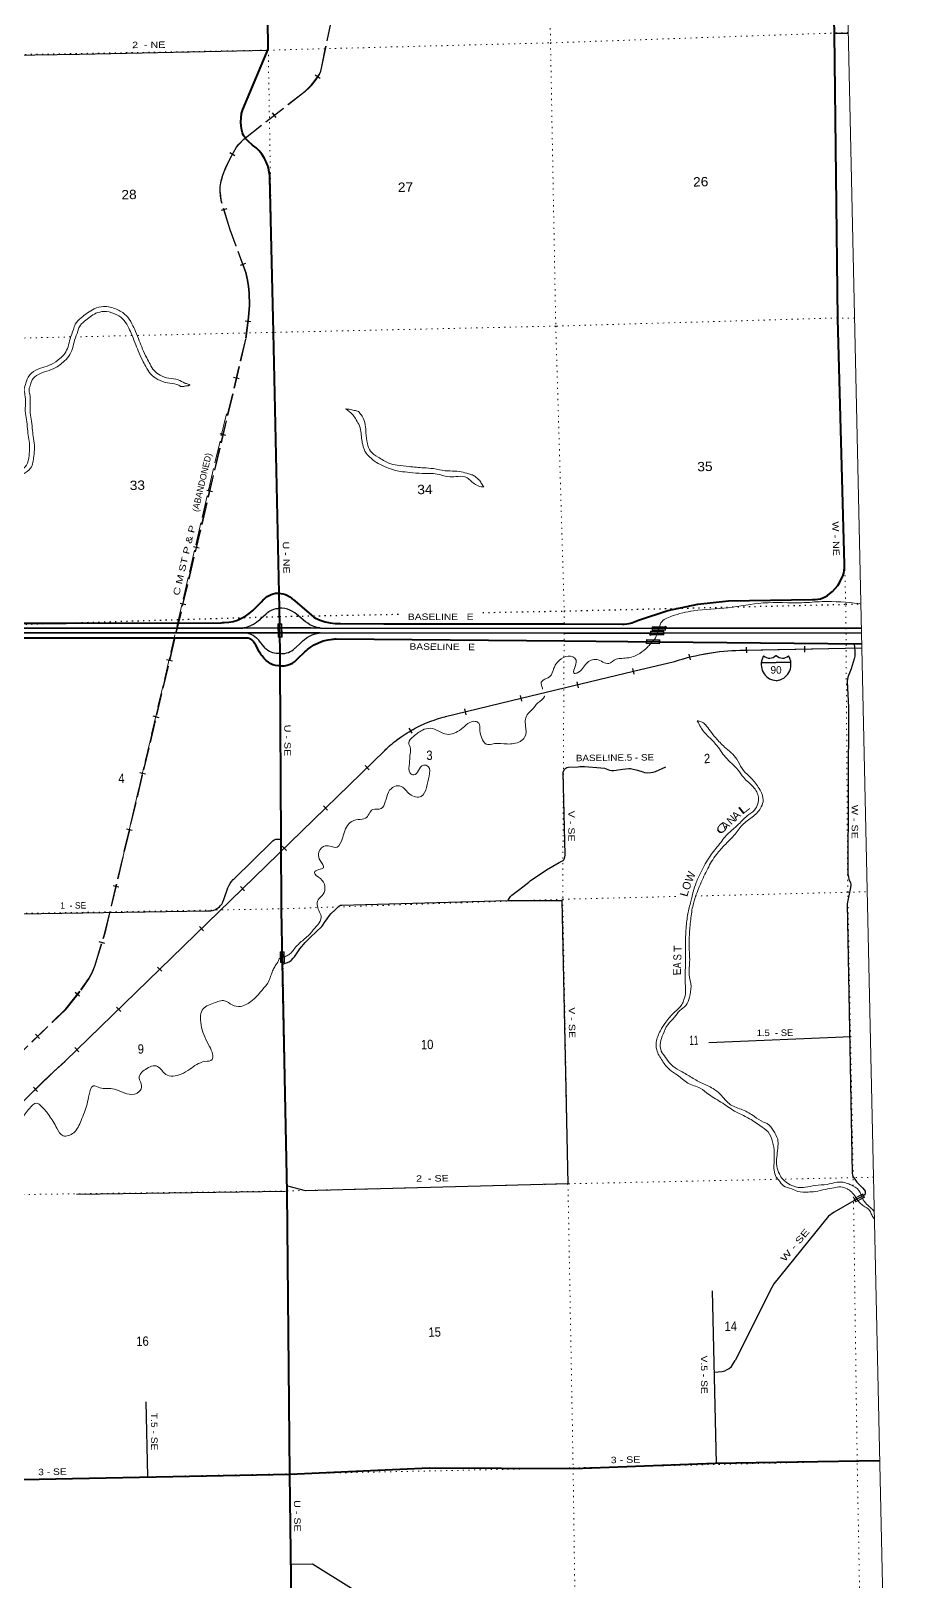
# Model space of a CAD drawing. Header units: feet. Extents: x 248627 to 501257, y -181930 to 5472.
# Drawn here: x 484994 to 501257, y -164395 to -135323 of the extents above; entities that cross this region are included whole.
import ezdxf
from ezdxf.enums import TextEntityAlignment as Align

# ---------------------------------------------------------------- set-up
doc = ezdxf.new("R2010")
doc.units = ezdxf.units.FT
doc.header["$LTSCALE"] = 70
doc.header["$PDMODE"] = 32
doc.header["$PDSIZE"] = 35
for name, pattern in [('DOTTED', [1.5, 0.3, -1.2]), ('LONG_DASHED', [7.5, 6, -1.5]), ('MEDIUM_DASHED', [4.5, 3, -1.5])]:
    doc.linetypes.add(name, pattern=pattern)
for name, color, linetype, lineweight in [('15', 7, 'Continuous', 25), ('18', 7, 'Continuous', 35), ('19', 7, 'Continuous', 25), ('26', 7, 'Continuous', 40), ('27', 7, 'Continuous', 40), ('29', 7, 'Continuous', 25), ('31', 7, 'Continuous', 13), ('34', 7, 'Continuous', 25), ('39', 7, 'Continuous', 13), ('4', 7, 'Continuous', 13), ('41', 7, 'MEDIUM_DASHED', 13), ('55', 7, 'Continuous', 13), ('6', 7, 'DOTTED', 25), ('61', 7, 'Continuous', 13), ('63', 7, 'Continuous', 25), ('7', 7, 'DOTTED', 13)]:
    doc.layers.add(name, color=color, linetype=linetype, lineweight=lineweight)
doc.layers.add('30', color=7, linetype='Continuous')

msp = doc.modelspace()

# ---------------------------------------------------------------- linework, layer by layer
at = {"layer": '15'}
for p, q in [((498967.16, -147029.18), (498970.06, -147026.27)), ((498973.23, -147028.65), (498969.8, -147026.27)), ((498694.45, -147160.65), (498970.86, -147160.65)), ((498970.86, -147506.23), (498906.97, -147488.27)), ((498970.33, -147506.49), (499033.96, -147487.75))]:
    msp.add_line(p, q, dxfattribs=at)
msp.add_lwpolyline([(499246.22, -147160.65), (498970.33, -147160.65), (498970.86, -147160.65)], dxfattribs=at)
for centre, radius, start, end in [((498997.08, -147195.75), 306.13, 148.44436, 254.43377), ((498848.48, -146913.15), 165.66, 227.34206, 315.81148), ((499092.17, -146913.15), 165.66, 224.18851, 312.69415), ((498943.57, -147195.75), 306.13, 283.08085, 31.62486)]:
    msp.add_arc(centre, radius, start, end, dxfattribs=at)
at = {"layer": '18'}
msp.add_line((489661.89, -146603.15), (488954.61, -146603.27), dxfattribs=at)
for points in [[(488965.13, -146513.27), (487842, -146513.46), (484369, -146514.05), (479096, -146518.05), (473808, -146497.05), (473430, -146490.05), (472468.32, -146385.12), (472392.78, -146378), (469264.88, -146083.08)], [(488954.61, -146603.27), (487821, -146603.46), (484369.04, -146604.05), (479095.86, -146608.05), (473806.99, -146587.05), (473424.27, -146579.96), (472513.49, -146480.59), (472445.37, -146473.78), (469266.39, -146155.96)], [(490422.28, -146513.31), (490242, -146513.05), (489698, -146513.14), (489660.88, -146513.15), (488965.13, -146513.27)], [(500568.48, -146513.81), (496898, -146517.67), (495009, -146520.05), (490422.28, -146513.31)], [(490415.57, -146603.3), (490241.94, -146603.05), (489661.89, -146603.15)], [(500570.45, -146603.52), (496862, -146607.71), (495008.99, -146610.05), (490415.57, -146603.3)]]:
    msp.add_lwpolyline(points, dxfattribs=at)
at = {"layer": '19'}
for points in [[(488965.13, -146513.27), (488995, -146505.79), (489037.92, -146495.05), (489103.68, -146471.04), (489166.58, -146440.3), (489225.92, -146403.14), (489263, -146374.11), (489290.88, -146351.33), (489313, -146330.45), (489403, -146245.48), (489427.44, -146222.41), (489453, -146205.96), (489465.78, -146197.73), (489505.89, -146177.49), (489547.9, -146161.56), (489591.35, -146150.1), (489625, -146144.91), (489635.75, -146143.25), (489653.82, -146142.05)], [(490422.28, -146513.31), (490411.8, -146511.39), (490363.22, -146504.01), (490315.67, -146491.59), (490269.69, -146474.27), (490225.76, -146452.23), (490184.38, -146425.73), (490146, -146395.05), (489973, -146251.05), (489942.13, -146227.9), (489898.31, -146200.93), (489851.91, -146178.69), (489803.44, -146161.42), (489753.43, -146149.31), (489702.43, -146142.49), (489675, -146141.72), (489653.82, -146142.05)], [(489666.28, -146992.05), (489658, -146992.05), (489640, -146992.05), (489608, -146991.43), (489599.73, -146991.19), (489564.93, -146986.5), (489530.8, -146978.21), (489497.74, -146966.39), (489466.09, -146951.18), (489436.2, -146932.75), (489408.4, -146911.29), (489408, -146910.91), (489387.14, -146891), (489363.38, -146862.05), (489281.33, -146762.05), (489265.4, -146742.64), (489235.82, -146712.05), (489225.36, -146701.62), (489194.29, -146676.55), (489160.78, -146654.86), (489125.18, -146636.79), (489087.89, -146622.53), (489049.31, -146612.26), (489009.87, -146606.08), (488995, -146605.32), (488954.61, -146603.27)], [(489666.28, -146992.05), (489717, -146992.05), (489752.81, -146988.54), (489788.05, -146981.3), (489822.34, -146970.43), (489855.31, -146956.02), (489886.59, -146938.25), (489915.84, -146917.31), (489942.74, -146893.43), (489954.76, -146882.11), (490047, -146794.99), (490053.16, -146789.17), (490097, -146749.33), (490116.05, -146732.02), (490164.05, -146696.82), (490215.46, -146666.83), (490269.72, -146642.38), (490326.25, -146623.73), (490384.41, -146611.09), (490415.57, -146603.3)]]:
    msp.add_lwpolyline(points, dxfattribs=at)
at = {"layer": '26'}
for p, q in [((489653.82, -146142.05), (489647.89, -145860.48)), ((489660.88, -146513.15), (489653.82, -146142.05)), ((489667.71, -147224.36), (489666.28, -146992.05)), ((489687.79, -150469.49), (489667.71, -147224.36))]:
    msp.add_line(p, q, dxfattribs=at)
for points in [[(489647.89, -145860.48), (489545, -140975.05), (489472.62, -138068.05), (489472, -138043.05), (489471.6, -138018.05), (489470.61, -138005.74), (489457.41, -137925.73), (489435.92, -137847.55), (489406.37, -137772.04), (489369.09, -137700.03), (489324.49, -137632.31), (489273.05, -137569.63), (489215.35, -137512.67), (489152, -137462.05), (489070, -137386.95), (489044.74, -137363.81), (489020, -137339.24), (489015.4, -137334.41), (488996.15, -137309.4), (488979.62, -137282.51), (488978.44, -137280.05), (488965.39, -137252.78), (488959.3, -137230.05), (488947, -137184.12), (488934.36, -137106.17), (488929.93, -137027.32), (488933.78, -136948.45), (488945.84, -136870.4), (488966, -136794.05), (489443, -135664.05), (489407.32, -132236.68)], [(489647.89, -145860.48), (489681.22, -145863.98), (489725.06, -145873.28), (489767.68, -145887.12), (489808.62, -145905.34), (489847.43, -145927.74), (489883.69, -145954.07), (489892, -145961.55), (489917, -145984.05), (489942, -146003.89), (490297, -146310.05), (490329.85, -146327.68), (490418.42, -146367.26), (490510.65, -146397.36), (490605.52, -146417.65), (490701.99, -146427.92), (490799, -146428.05), (491612, -146432.05), (494988, -146432.05), (496091, -146439.05), (496120.53, -146439.62), (496169.13, -146436.46), (496217.12, -146428.24), (496264, -146415.05), (496389.23, -146365.08), (496939.16, -146185.83), (497504.82, -146065.04), (498080, -146004.05), (499654, -145980.43), (499674.79, -145980.11), (499704, -145979.14), (499752.16, -145973.95), (499800.44, -145963.56), (499847.36, -145948.18), (499892.42, -145927.98), (499935.12, -145903.17), (499975, -145874.05), (500030.62, -145826.86), (500081.41, -145773.73), (500126.37, -145715.58), (500165, -145653.05), (500227, -145520.05), (500238.78, -145484.55), (500249.42, -145438.4), (500255.18, -145391.4), (500255.55, -145370.05), (500255.99, -145344.66), (500255.32, -145320.05), (500131, -140717.05), (500068, -135372.05), (499985.02, -132006.43)], [(484367, -146422.05), (485651, -146420.05), (488559.99, -146414.11), (488584.99, -146412.78), (488609.99, -146412.49), (488620.02, -146412.37), (488704.21, -146405.13), (488787.19, -146389.13), (488868.04, -146364.54), (488945.88, -146331.63), (489019.85, -146290.77), (489089.14, -146242.4), (489153, -146187.05), (489317.92, -146021.27), (489351.82, -145987.2), (489366.06, -145971.81), (489394.04, -145946.29), (489426.84, -145922.15), (489461.97, -145901.56), (489499.07, -145884.76), (489537.73, -145871.93), (489577.51, -145863.22), (489592.98, -145861.49), (489617.74, -145858.73), (489642.98, -145859.96), (489647.89, -145860.48)], [(489666.28, -146992.05), (489661.89, -146603.15), (489660.88, -146513.15)], [(489667.71, -147224.36), (489636.96, -147223.79), (489581.92, -147216.97), (489552.89, -147210.24), (489529.59, -147204.84), (489502.89, -147190.7), (489495.88, -147186.99), (489448.12, -147156.05), (489403.86, -147120.29), (489363.58, -147080.1), (489327.73, -147035.92), (489312.96, -147013.24), (489299, -146991.81), (489282.7, -146963.24), (489203.27, -146824.05), (489189, -146799.05), (489173.38, -146774.05), (489172.16, -146772.22), (489160.65, -146758.35), (489147.75, -146745.75), (489133.6, -146734.57), (489118.37, -146724.94), (489102.21, -146716.94), (489085.31, -146710.68), (489067.84, -146706.23), (489050, -146703.62), (489039, -146703.17), (489036.5, -146703.26), (488989, -146703.27), (484369.09, -146704.05)], [(489667.71, -147224.36), (489692.41, -147224.81), (489747.67, -147220.03), (489802.13, -147209.51), (489855.18, -147193.34), (489856, -147193.05), (489896.93, -147171.54), (489935.39, -147145.88), (489951.26, -147132.7), (489970.93, -147115.92), (490001.26, -147086.6), (490130.1, -146962.05), (490160.25, -146932.91), (490180, -146917.33), (490227.95, -146879.5), (490306.51, -146829.89), (490389.83, -146788.76), (490476.99, -146756.57), (490567.04, -146733.67), (490658.98, -146720.3), (490668, -146719.65), (490700.4, -146717.33), (490718, -146717.48), (494999, -146754.05), (496785.02, -146772.57), (500575.04, -146811.88)], [(489850.1, -162376.07), (489850, -162368.05), (489797, -157090.05), (489714.88, -152785.01), (489696, -151795.05), (489687.79, -150469.49)], [(489850.1, -162376.07), (489851, -162376.05), (492463, -162255.05), (495175, -162268.05), (497827, -162170.05), (500911.9, -162115.26)], [(484524, -162478.05), (489850.1, -162376.07)], [(490115.08, -178034.95), (490017, -173030.05), (489995.63, -171872.15), (489919, -167721.05), (489850.1, -162376.07)]]:
    msp.add_lwpolyline(points, dxfattribs=at)
at = {"layer": '29'}
for p, q in [((500068.57, -135360.22), (500322.91, -135361.07)), ((495012, -150765.05), (494976, -149231.05)), ((497711, -154284.05), (500376, -154171.05)), ((489770.98, -157076.63), (485849.11, -157131.62)), ((497773, -158938.05), (497849, -162174.05)), ((487187.92, -162418.38), (487154.89, -161015.75))]:
    msp.add_line(p, q, dxfattribs=at)
for points in [[(484046, -135776.05), (484223, -135784.05), (485906, -135755.05), (489437, -135682.05)], [(500431.96, -146810.49), (500449.32, -146946.7), (500449.32, -147007.47), (500446.99, -147040.19), (500435.31, -147093.95), (500377, -147277.05)], [(500377, -147277.05), (500316.17, -147437.51), (500304, -147514.05), (500329, -148005.05), (500319, -151120.05)], [(494976, -149231.05), (494981.85, -149194.5), (495009.88, -149150.09), (495042.59, -149126.72), (495075.29, -149119.71), (495257.5, -149115.04), (495290.2, -149110.36), (495376.64, -149110.36), (495682.65, -149131.4), (495752.73, -149143.08), (495846.17, -149180.48), (495885.89, -149185.15), (495927.93, -149185.15), (496098.46, -149159.44), (496205.92, -149145.42), (496238.62, -149144.84), (496264.32, -149150.09), (496371.78, -149180.48), (496469.89, -149211.45), (496502.59, -149220.21), (496557.49, -149225.47), (496621.73, -149222.55), (496666.11, -149213.79), (496708.16, -149201.51), (496899.72, -149112.7)], [(484397, -151878.05), (488304, -151815.05), (488334.8, -151816.12), (488365.54, -151813.98), (488395.89, -151808.63), (488425.51, -151800.14), (488454.08, -151788.59), (488481.29, -151774.13), (488506.84, -151756.9), (488530.45, -151737.09), (488551.86, -151714.93), (488570.83, -151690.64), (488587.17, -151664.51), (488593.74, -151651.05), (488595.21, -151647.79), (488611.96, -151601.05), (488689, -151386.05), (488707.49, -151343.51), (488730.33, -151303.13), (488757.26, -151265.36), (488787.99, -151230.62), (488803, -151216.05), (489506, -150528.5), (489531.04, -150504.02), (489556, -150486.69), (489563.78, -150482.72), (489575.99, -150478.03), (489588.62, -150474.63), (489596, -150473.46), (489620.46, -150472.07), (489646, -150471.09), (489659.02, -150470.59), (489687.79, -150469.49)], [(493946, -151612.05), (493987.88, -151545.14), (494014.74, -151518.85), (494138.55, -151430.03), (494222.65, -151366.93), (494330.1, -151275.78), (494365.15, -151247.15), (494430.55, -151205.66), (494666.49, -151044.4), (494900.09, -150908.84), (494974.84, -150871.45), (494986.52, -150860.93), (495002.87, -150831.72), (495009.88, -150808.34), (495012, -150765.05)], [(500319, -151120.05), (500325.52, -151185.22), (500334.88, -151218.53), (500367.57, -151290.39), (500373.42, -151314.35), (500371.09, -151342.4), (500361, -151409.05)], [(500361, -151409.05), (500306, -151686.05), (500397, -156732.05)], [(489715.14, -152815.11), (489834.46, -152768.07), (489856.65, -152756.96), (489874.17, -152742.94), (489911.54, -152704.97), (489934.9, -152676.33), (490040.02, -152525.01), (490075.06, -152483.51), (490138.13, -152410.49), (490236.24, -152309.99), (490448.82, -152111.33), (490468.68, -152086.18), (490502.55, -152036.54), (490546.94, -151966.98), (490595.99, -151903.32), (490627.53, -151866.49), (490701.11, -151795.81), (490766.51, -151728.04), (490779.37, -151718.66), (490800.4, -151711.65), (490826, -151709.05)], [(490826, -151709.05), (493938, -151619.05), (494950, -151620.05), (495067, -156931.05), (490143, -157063.05), (489809, -156979.05)], [(500397, -156732.05), (500402.63, -156768.81), (500411.98, -156794.52), (500457.53, -156863.46), (500485.56, -156899.69), (500591.85, -157007.2), (500630.39, -157051.61), (500639.74, -157072.65), (500643.24, -157103.03), (500638.57, -157126.4), (500633.9, -157138.09), (500619, -157151.05)], [(500619, -157151.05), (500431, -157253.05), (500060, -157464.05), (499952, -157541.05), (498929, -158809.05), (498892, -158876.05), (498204, -160245.05)], [(497808.81, -160462.78), (497956.78, -160448.78), (498005.83, -160437.09), (498054.89, -160413.72), (498089.93, -160392.68), (498131.98, -160355.29), (498155.75, -160327.65), (498204, -160245.05)], [(489889, -164061.05), (490275, -164055.05), (492468, -165425.05), (495118, -165347.05)]]:
    msp.add_lwpolyline(points, dxfattribs=at)
at = {"layer": '31'}
for p, q in [((500431.09, -157205.58), (500596.99, -157120.34)), ((500465.37, -157272.29), (500431.09, -157205.58))]:
    msp.add_line(p, q, dxfattribs=at)
msp.add_lwpolyline([(500593.52, -157131.11), (500441.86, -157209.03), (500468.82, -157261.51), (500620.48, -157183.59)], close=True, dxfattribs=at)
msp.add_lwpolyline([(500596.99, -157120.34), (500631.25, -157187.05), (500465.37, -157272.29)], dxfattribs=at)
at = {"layer": '34', "linetype": 'LONG_DASHED', "lineweight": 13}
for p, q in [((487727.97, -146486.74), (488665, -142475.05)), ((486660, -151059.05), (487691.76, -146641.76))]:
    msp.add_line(p, q, dxfattribs=at)
at = {"layer": '34'}
for p, q in [((497366.59, -147112.84), (497339.41, -147005.17)), ((498419.69, -146981.7), (498417.57, -146870.68)), ((498417.58, -146926.93), (500576.65, -146885.14)), ((499509.58, -146963.55), (499507.46, -146852.53)), ((494188.67, -147831.47), (496294.93, -147324.43)), ((496308.79, -147377.45), (496282.81, -147269.5)), ((495262.9, -147631.93), (495236.91, -147523.97)), ((494202.52, -147884.5), (494176.54, -147776.54)), ((493156.63, -148138.97), (493130.65, -148031.02)), ((492145.61, -148485.31), (492089.27, -148389.62)), ((491339.07, -149171.83), (491261.71, -149092.17)), ((488962.29, -151400.25), (490516.36, -149890.85)), ((490555.32, -149929.4), (490477.96, -149849.75)), ((489785, -150681.24), (489707.64, -150601.58)), ((487408.21, -152909.66), (488962.28, -151400.26)), ((489001.25, -151438.81), (488923.88, -151359.16)), ((488230.93, -152190.65), (488153.56, -152110.99)), ((485854.13, -154419.07), (487408.2, -152909.67)), ((487447.17, -152948.22), (487369.81, -152868.57)), ((486676.85, -153700.05), (486599.49, -153620.4)), ((485893.1, -154457.63), (485815.73, -154377.98)), ((485117.37, -155201.39), (485039.66, -155122.07))]:
    msp.add_line(p, q, dxfattribs=at)
at = {"layer": '34', "lineweight": 13}
for p, q in [((500583.63, -146886.74), (498371.59, -146928.9)), ((497063.37, -147140.56), (492770.99, -148173.87)), ((491632.88, -148807.94), (485636.2, -154632.27))]:
    msp.add_line(p, q, dxfattribs=at)
at = {"layer": '34'}
for points in [[(496294.94, -147324.43), (497063.07, -147139.51), (497086.36, -147132.06), (497160.09, -147109.37), (497233.85, -147088.43), (497308.06, -147068.38), (497382.28, -147049.65), (497457.39, -147032.22), (497532.52, -147016.57), (497607.65, -147001.78), (497683.68, -146988.31), (497759.28, -146976.17), (497835.33, -146965.34), (497911.84, -146956.27), (497987.92, -146948.08), (498064.45, -146941.21), (498141.44, -146936.1), (498217.98, -146931.87), (498294.56, -146928.96), (498371.57, -146927.81), (498417.57, -146926.93)], [(492116.89, -148438.62), (492122.8, -148435.14), (492160.59, -148413.99), (492198.75, -148393.27), (492237.09, -148373.27), (492276.09, -148353.88), (492315.32, -148335.46), (492354.68, -148317.51), (492394.7, -148300.17), (492434.65, -148283.62), (492475.03, -148267.72), (492515.89, -148252.73), (492556.62, -148238.28), (492597.78, -148224.51), (492639.42, -148211.63), (492680.93, -148199.3), (492722.62, -148187.69), (492764.6, -148177.04), (492770.52, -148172.85), (494188.66, -147831.47)], [(490516.37, -149890.84), (491631.76, -148807.49), (491631.71, -148805.47), (491638.2, -148799.28), (491669.73, -148769.44), (491701.64, -148740.03), (491734.27, -148711.45), (491767.26, -148683.3), (491800.9, -148655.75), (491834.91, -148628.63), (491869.4, -148602.42), (491904.25, -148576.61), (491939.53, -148551.49), (491975.46, -148526.96), (492011.57, -148503.16), (492048.28, -148479.72), (492085.24, -148457.25), (492116.88, -148438.63)], [(484326.22, -155951.73), (484464.76, -155797.79), (484650.29, -155596.09), (484840.16, -155396.87), (485035.4, -155201.29), (485231.56, -155009.12), (485430.88, -154820.47), (485635.19, -154635.82), (485635.08, -154631.82), (485854.12, -154419.08)]]:
    msp.add_lwpolyline(points, dxfattribs=at)
at = {"layer": '34', "lineweight": 13}
for centre, radius, start, end in [((498412.31, -151329.31), 4400.6, 90.53019, 107.85057), ((493362.6, -150590.4), 2485.25, 103.91196, 134.1081), ((496139.53, -166392.26), 15764.54, 131.77876, 140.39649)]:
    msp.add_arc(centre, radius, start, end, dxfattribs=at)
at = {"layer": '39'}
for p, q in [((491139.06, -142453.84), (491140.97, -142456.51)), ((491198.28, -142508.19), (491198.86, -142508.65)), ((500531.48, -146053.16), (500558.87, -146063.88))]:
    msp.add_line(p, q, dxfattribs=at)
for points in [[(482145.53, -143288.81), (482227.57, -143119.52), (482297.24, -143014.98), (482369.72, -142940.58), (482534.63, -142861.74), (482705.53, -142857.23), (482838.81, -142875.87), (483000.04, -142962.24), (483113.59, -143072.01), (483227.9, -143209.95), (483337.81, -143333.92), (483514.12, -143458.15), (483728.94, -143516.92), (484040.9, -143597.3), (484227.36, -143648.77), (484416.83, -143661.91), (484537.79, -143670.8), (484687.46, -143624.57), (484796.34, -143557.27), (484908.55, -143463.7), (484958, -143279.15), (484968.14, -143129.88), (484953.94, -142973.19), (484931.91, -142824.76), (484915.22, -142650.01), (484890.86, -142489.57), (484889.89, -142300.31), (484881.66, -142141.45), (484866.78, -142035.12), (484900.05, -141923.49), (484922.26, -141850.42), (485041.18, -141706.33), (485216.2, -141629.23), (485371.64, -141572.78), (485537.76, -141463.69), (485627.75, -141366.68), (485688.79, -141240.23), (485727.13, -141092.23), (485788.91, -140917.43), (485824.5, -140817.82), (485936.02, -140698.09), (486054.32, -140606.38), (486177.06, -140530.65), (486357, -140487.65), (486597.74, -140537.69), (486775.8, -140651.81), (486888.68, -140811.94), (486954.78, -140953.16), (487025.86, -141130.5), (487088.26, -141283.91), (487165.1, -141451.03), (487226.55, -141568.22), (487304.18, -141689), (487419.11, -141774.57), (487577.58, -141832.82), (487757.37, -141860.3), (487877.7, -141921.57), (487942.67, -141944.02), (487975.27, -141959.27)], [(482231.51, -143317.76), (482305.88, -143164.31), (482367.52, -143071.82), (482423, -143014.86), (482556.16, -142951.2), (482700.45, -142947.4), (482810.45, -142962.78), (482946.5, -143035.66), (483047.46, -143133.26), (483159.56, -143268.53), (483277.41, -143401.46), (483475.17, -143540.8), (483705.84, -143603.91), (484017.7, -143684.26), (484212.12, -143737.93), (484410.42, -143751.68), (484548.13, -143761.8), (484725, -143707.17), (484849.08, -143630.47), (484988.1, -143514.55), (485047.2, -143293.99), (485058.42, -143128.86), (485043.34, -142962.51), (485021.28, -142813.87), (485004.57, -142638.97), (484980.83, -142482.55), (484979.88, -142297.75), (484971.34, -142132.87), (484958.63, -142042.05), (484986.23, -141949.43), (485003.13, -141893.82), (485097, -141780.08), (485249.74, -141712.8), (485412.25, -141653.78), (485596.3, -141532.92), (485702.92, -141417.98), (485773.69, -141271.38), (485813.28, -141118.56), (485873.71, -140947.57), (485903.01, -140865.58), (485996.92, -140764.76), (486105.67, -140680.45), (486212.03, -140614.83), (486358.37, -140579.86), (486563.16, -140622.43), (486712.4, -140718.07), (486810.54, -140857.3), (486872.19, -140989.01), (486942.41, -141164.2), (487005.65, -141319.68), (487084.31, -141490.75), (487148.69, -141613.54), (487237.31, -141751.42), (487375.82, -141854.55), (487555.03, -141920.42), (487729.45, -141947.08), (487800.56, -141983.29)], [(487800.54, -141984.62), (487819.66, -141983.26), (487842.87, -141987.35), (487861.99, -141983.26), (487883.84, -141977.8), (487911.15, -141976.43), (487932.99, -141973.7), (487950.74, -141968.24), (487961.67, -141964.14), (487972.59, -141957.31)], [(490894.4, -142407.93), (490960.91, -142412.22), (491058.06, -142433.83), (491135.15, -142457.97), (491148.73, -142468.77)], [(490901.79, -142407.43), (491019.71, -142505.31), (491080.25, -142588.29), (491141.37, -142693.4), (491183.13, -142827.22), (491194.58, -142955.79), (491215.81, -143074.03), (491280.43, -143235.43), (491373.51, -143331.65), (491508.92, -143430.78), (491667.76, -143503.11), (491809.99, -143555.75), (491919.2, -143577.03), (492100.84, -143598.42), (492330.63, -143614.52), (492610.63, -143627.28), (492811.06, -143674.36), (492965.98, -143674.3), (493129.1, -143680.07), (493214.87, -143728.15), (493289.01, -143792.65), (493383.09, -143850.58), (493435.79, -143865.3), (493488.11, -143865.94)], [(491149.99, -142469.18), (491203.84, -142544.76), (491264.33, -142702.25), (491276.36, -142852.95), (491303.85, -143055.6), (491361.96, -143199.05), (491503.72, -143310.1), (491707.91, -143423.52), (491861.83, -143461.75), (492087.81, -143486), (492360.09, -143511.05), (492541.57, -143526.41), (492765.91, -143564.8), (492945.17, -143572.16), (493098.61, -143592.28), (493242.58, -143634.8), (493307.61, -143659.26), (493381.75, -143723.76), (493408.47, -143745.2)], [(493404.34, -143741.29), (493429.48, -143778.88), (493450.49, -143812.56), (493488.49, -143864.85)], [(500531.41, -146052.45), (499833.14, -146018.33), (499454.41, -146039.78), (498728.46, -146043.57), (498070.91, -146133.38), (497422.56, -146190.73), (497010.78, -146292.19), (496810.9, -146418.28), (496784.49, -146489.23)], [(496760.19, -146554.49), (496784.49, -146489.23), (496729.96, -146637.59)], [(496614.96, -146807.02), (496559.32, -146871.93), (496413.52, -146988.54), (496206.44, -147070.51), (496073.95, -147082.05), (495969.78, -147098.89), (495831.06, -147179.07), (495605.76, -147104.46), (495412.49, -147176), (495248.12, -147351.49), (495188.12, -147365.15), (495217.83, -147118.7), (495155.7, -147051.87), (494839.53, -147193.1), (494803.19, -147264.54), (494723, -147427.74), (494659.51, -147461.63), (494566.77, -147530.52), (494585.78, -147640.77), (494591.7, -147659.07)], [(496729.96, -146637.58), (496707.66, -146698.88), (496614.96, -146807.02)], [(494630.5, -147788.05), (494628.08, -147794.71), (494502.59, -147918.83), (494389.27, -148046.66), (494322.72, -148116.88), (494267.18, -148223.05), (494272.49, -148347.76), (494254, -148561.69), (494171.52, -148638.37), (493923.33, -148687.19), (493687.77, -148681.31), (493531.05, -148689.47), (493449.61, -148576.84), (493415.84, -148440.8), (493391.85, -148294.44), (493328.67, -148263.88), (493060.97, -148411.89), (492795.85, -148505.46), (492483.03, -148392.88), (492335.05, -148426.99), (492169.19, -148546.13), (492079.79, -148665.28), (492112.82, -148773.14), (492102.15, -148902.3), (492093.97, -149049.51), (492104.84, -149232.46), (492176.16, -149266.83), (492354.45, -149084.93), (492447.73, -149112.68), (492462.41, -149287.48), (492413.76, -149502.21), (492315.58, -149669.91), (492099.17, -149627.28), (491938.41, -149482.51), (491813.65, -149481.77), (491699.81, -149589.48), (491640.25, -149772.27), (491561.06, -149897.19), (491404.66, -149917.42), (491268.13, -150080.09), (491131.94, -150103.82), (490980.57, -150162.17), (490895.14, -150279.2), (490699.1, -150626.68), (490601.85, -150601.05), (490481.32, -150608.26), (490384.46, -150749.75), (490419.87, -150871.65), (490479.78, -151007), (490392.17, -151041.52), (490311.12, -151096.01), (490424.84, -151211.82), (490505.12, -151356.7), (490476.78, -151502.43), (490381.02, -151609.66), (490366.07, -151728.86), (490438, -151938.39), (490259.99, -152206.87), (490236.51, -152240.71)], [(497487.05, -148250.99), (497512.3, -148292.61), (497571.36, -148395.77), (497687.78, -148537.68), (497836.63, -148688.81), (498022.22, -148935.63), (498255.9, -149175.13), (498362.26, -149317.31), (498543.98, -149493.75), (498639.55, -149684.54), (498628.72, -149807.66), (498563.45, -149926.17), (498425.53, -150036.53), (498243.12, -150214.5), (498081.87, -150355.68), (497910.2, -150559.55), (497731.24, -150791.81), (497561.96, -151086.23), (497472.57, -151281.89), (497371.29, -151636.94), (497315.13, -151872.01), (497283.9, -152136.61), (497269.75, -152362.51), (497269.89, -152672.61), (497266.86, -152938.49), (497263.27, -153031.21), (497266.51, -153153.96), (497268.16, -153216.34), (497271.3, -153335.06), (497242.9, -153478.77), (497203.07, -153570.44), (497073.89, -153706.74), (496900.05, -153904.63), (496799.65, -154064.34), (496722.85, -154279.8), (496730.59, -154420.55), (496838.71, -154629.14), (496975.93, -154796.68), (497119.33, -154893.58), (497314.42, -155043.49), (497548.4, -155142.04), (497706.3, -155254.67), (497968.22, -155420.94), (498226.18, -155589.33), (498442.22, -155694.39), (498667.42, -155841.5), (498819.4, -155958.31), (498904.76, -156143.33), (498936.32, -156347.89), (498931.59, -156549.38), (498932.98, -156678.21), (498974.63, -156808), (499020.36, -156863.18), (499107.67, -156969.61), (499264.13, -157027.91), (499375.99, -157073.29), (499573.5, -157086.21), (499702.07, -157078.8), (499896.09, -157035.43), (500052.32, -157009.16), (500182.59, -156989.62), (500302.32, -157028.76), (500382.23, -157083.03), (500463.19, -157185.9)], [(497487.38, -148251.52), (497561.98, -148269.16), (497647.41, -148325.42)], [(497645.9, -148323.33), (497731.41, -148437.86), (497839.63, -148573.95), (498005.1, -148744.78), (498234.44, -148972.32), (498331.66, -149148.97), (498462.05, -149286.49), (498619.85, -149471.62), (498683.09, -149580.7), (498727.39, -149734.58), (498692.7, -149868.4), (498546.32, -150039.39), (498361, -150183.21), (498201.13, -150376.7), (498024.96, -150562.57), (497851.13, -150760.46), (497759.98, -150889.72), (497688.99, -151020.46), (497549.93, -151316.1), (497406.01, -151732.68), (497365.2, -152015.67), (497342.75, -152308.24), (497344.11, -152588.1), (497349.06, -152775.23), (497341.15, -153009.02), (497375.2, -153231.64), (497344.33, -153433.82), (497280.01, -153588.55), (497163.83, -153684.23), (497064.53, -153809.68), (496937.46, -153949.95), (496851.61, -154127.4), (496801.47, -154285.79), (496817.68, -154442.42), (496897.28, -154561.14), (496999.46, -154697.39), (497159.26, -154805.95), (497363.61, -154925.41), (497567.86, -155040.85), (497787.93, -155145.8), (497919.42, -155249.06), (498115.84, -155449.27), (498341.73, -155546.02), (498564.28, -155669.03), (498734.08, -155775.3), (498803.24, -155803.69), (498921.56, -155941.52), (499000.05, -156094.5), (499005.51, -156225.25), (498987.76, -156390.83), (498980.16, -156560.18), (499018.49, -156716.23), (499079.72, -156825.37), (499186.87, -156921.21), (499384.07, -156998.58), (499516.82, -156997.09), (499701, -156962.04), (499929.83, -156941.91), (500073.85, -156909.93), (500230.62, -156903.79), (500334.06, -156935.29), (500409.35, -156967.54), (500547.52, -157094.79), (500564.69, -157136.13)], [(490236.51, -152240.71), (490191, -152285.05), (490104, -152358.05), (490027, -152427.05), (489958, -152497.05), (489895, -152578.05), (489832, -152637.05), (489756, -152674.05), (489748.38, -152676.12)], [(489748.38, -152676.12), (489659, -152702.05), (489632, -152758.05), (489588, -152827.05), (489545, -152904.05), (489511, -152981.05), (489481, -153070.05), (489431, -153185.05)], [(489429.53, -153177.53), (489143.12, -153492.8), (488926.79, -153605.22), (488767.16, -153579.22), (488626.25, -153500.37), (488420.23, -153546.07), (488204.37, -153676.6), (488173.7, -153810.31), (488253.85, -154178.71), (488341.12, -154359.65)], [(488341.12, -154359.65), (488401.19, -154501.04), (488391.79, -154601.96), (488255.97, -154639.77), (487972.08, -154784.18), (487809.5, -154875.05), (487523.95, -154880.56), (487367.1, -154731.65), (487139.18, -154785.99), (487022.79, -154950.14), (487068.84, -155093.91), (487025.47, -155203.79), (486833.63, -155253.14), (486523.04, -155148.56), (486287.22, -155132.62), (486165.52, -155095.56), (486083.32, -155258.81), (486047.78, -155436.95), (485933.27, -155748.05), (485796.37, -155973.16), (485598.71, -156030.72), (485480.23, -155886.84), (485337.24, -155653), (485193.93, -155483.6), (485099.69, -155419.64), (484963.46, -155517.87), (484819.79, -155714.96), (484675.75, -155974.49), (484567.22, -156283.42), (484432.05, -156421.89), (484300.45, -156314.61), (484181.26, -156448.63), (484073.9, -156801.83), (483977.4, -156880.89), (483794.22, -156801.15), (483753, -156733.81)], [(500463.19, -157185.9), (500596.17, -157337.16), (500731.63, -157438.3), (500763.81, -157513.97), (500810.53, -157589.55)], [(500564.69, -157136.13), (500605.47, -157232.2), (500692.68, -157334.61), (500756.6, -157393.34), (500808.11, -157450)], [(479374.12, -163869.57), (479458.11, -163870.46), (479591.07, -163877.02), (479787.13, -164063.15), (479860.43, -164248.49), (479959.98, -164437.16), (480012.9, -164536.45), (480119.73, -164620.22), (480258.46, -164616.57), (480384.33, -164583.05), (480489.36, -164598.4), (480641.75, -164731.32), (480660.13, -164893.94), (480630.63, -165071.91), (480590.56, -165306.55), (480487.62, -165522.71), (480346.65, -165745.91), (480236.94, -165934.05), (480162.62, -166091.06), (480223.17, -166250.55), (480394.03, -166397.08), (480600.77, -166530.57), (480716.07, -166630.23), (480963.18, -166845.22), (481152.83, -167017.42), (481313.38, -167154.15), (481458.73, -167248.99), (481597.21, -167311.79), (481698.63, -167266.83), (481801.68, -167131.21), (481909.07, -167007.57), (482167.73, -166898.06), (482352.49, -166885.14), (482494.83, -167018.31), (482598.62, -167291.45), (482770.87, -167490.29), (482876.09, -167741.23), (482910.76, -167911.48), (482951.78, -168017.12), (483068.57, -168173.12), (483275.33, -168079.07), (483439.02, -167953.94), (483613.57, -167935.25), (483810.45, -168000.54), (483975.54, -168080.76), (484272.03, -168336.74), (484428.28, -168463.51), (484556.07, -168502.43), (484664.17, -168557.98), (484713.12, -168659.38), (484678.23, -168861.67), (484620.9, -169052.46), (484560.96, -169144.65), (484347.21, -169202.63), (484184.68, -169219), (484136.66, -169381.35), (484156.62, -169527.82), (484162.62, -169678.69), (484280.46, -169798.41), (484317.06, -170041.1), (484361.96, -170370.15), (484387.24, -170641.33), (484405.3, -170791.87), (484479.81, -170946.97), (484554.12, -171094.03), (484662.39, -171232.13), (484780.85, -171222.97), (484877.55, -171075.44), (484941.66, -170912.66), (485030.95, -170712.97), (485150.58, -170748.08), (485247.47, -170836.14), (485535.54, -171078.24), (485693.82, -171281.47), (485784.2, -171428.1), (486059.83, -171579.92), (486287.26, -171735.02), (486473.57, -171856.97), (486741.52, -172023.08), (486992.49, -172155.41), (487274.3, -172236.59), (487481.12, -172221.07), (487765.98, -172189.4)]]:
    msp.add_spline(points, degree=3, dxfattribs=at)
at = {"layer": '4'}
msp.add_lwpolyline([(248626.54, 1367.98), (279703.36, 1731.35), (310779.64, 2137.47), (341855.35, 2586.32), (372930.4, 3077.93), (404004.75, 3612.28), (435078.34, 4189.37), (466151.09, 4809.2), (497222.97, 5471.78), (501256.99, -177792.42), (469933.02, -178460.37), (438608.16, -179085.23), (407282.48, -179667), (375956.01, -180205.69), (344628.84, -180701.29), (313301.02, -181153.78), (281972.62, -181563.19), (250643.67, -181929.51)], close=True, dxfattribs=at)
msp.add_lwpolyline([(248626.54, 1367.98), (279703.36, 1731.35), (310779.64, 2137.47), (341855.35, 2586.32), (372930.4, 3077.93), (404004.75, 3612.28), (435078.34, 4189.37), (466151.09, 4809.2), (497222.97, 5471.78), (501256.99, -177792.42), (469933.02, -178460.37), (438608.16, -179085.23), (407282.48, -179667), (375956.01, -180205.69), (344628.84, -180701.29), (313301.02, -181153.78), (281972.62, -181563.19), (250643.67, -181929.51)], close=True, dxfattribs=at)
at = {"layer": '55'}
for p, q in [((489698.4, -146434.25), (489703.58, -146684.19)), ((489703.58, -146684.19), (489628.6, -146685.75))]:
    msp.add_line(p, q, dxfattribs=at)
msp.add_lwpolyline([(489628.6, -146685.75), (489623.42, -146435.8), (489698.4, -146434.25)], dxfattribs=at)
for points in [[(489690.57, -146442.4), (489631.58, -146443.62), (489636.42, -146677.58), (489695.41, -146676.36)], [(496897, -146555.05), (496647, -146555.05), (496647, -146490.05), (496897, -146490.05)], [(496889, -146498.05), (496655, -146498.05), (496655, -146547.05), (496889, -146547.05)], [(496613.92, -146574.33), (496863.92, -146573.77), (496864.07, -146638.77), (496614.07, -146639.33)], [(496855.94, -146581.78), (496621.93, -146582.3), (496622.04, -146631.31), (496856.05, -146630.79)]]:
    msp.add_lwpolyline(points, close=True, dxfattribs=at)
for p in [(496897, -146495.05), (496614.06, -146634.33)]:
    msp.add_point(p, dxfattribs=at)
at = {"layer": '6'}
for points in [[(493468.08, -146223.89), (494995.96, -146194.02), (500278.07, -146068.97), (500575.64, -146061.13)], [(469278, -146719.05), (473825.07, -146687.29), (479081.2, -146568.97), (484369.72, -146457.84), (489660.99, -146298.32), (491901.24, -146254.52)]]:
    msp.add_lwpolyline(points, dxfattribs=at)
at = {"layer": '61'}
for p, q in [((496536.61, -146731.2), (496694.01, -146733.54)), ((496690.01, -146733.48), (496786.58, -146734.91)), ((496786.58, -146734.91), (496785.47, -146809.9)), ((489745.46, -152582.26), (489749.53, -152782.21)), ((489749.53, -152782.21), (489674.55, -152783.74))]:
    msp.add_line(p, q, dxfattribs=at)
for points in [[(496785.47, -146809.9), (496535.49, -146806.19), (496536.61, -146731.2)], [(489674.55, -152783.74), (489670.48, -152583.79), (489745.46, -152582.26)]]:
    msp.add_lwpolyline(points, dxfattribs=at)
for points in [[(496693.89, -146741.53), (496544.48, -146739.31), (496543.6, -146798.31), (496777.59, -146801.78), (496778.46, -146742.78), (496689.89, -146741.47)], [(489737.62, -152590.41), (489678.63, -152591.62), (489682.38, -152775.58), (489741.37, -152774.37)]]:
    msp.add_lwpolyline(points, close=True, dxfattribs=at)
at = {"layer": '63'}
for p, q in [((490415.59, -136213.28), (490323.79, -136151.57)), ((489594.64, -136942.55), (489526.71, -136855.26)), ((488819.68, -137660.74), (488723.01, -137606.99)), ((488665.7, -138654.23), (488559.8, -138686.17)), ((489020.44, -139678.66), (488916.79, -139717.28)), ((489119.35, -140773.52), (489009.56, -140760.05)), ((488902.05, -141843.73), (488794.43, -141818.2)), ((488650.96, -142902.19), (488543.33, -142876.66)), ((488399.86, -143960.66), (488292.23, -143935.13)), ((488148.76, -145019.12), (488041.14, -144993.59)), ((487897.66, -146077.58), (487790.04, -146052.05)), ((487646.56, -147136.05), (487538.94, -147110.52)), ((487395.46, -148194.51), (487287.84, -148168.98)), ((487144.37, -149252.98), (487036.74, -149227.44)), ((486893.27, -150311.44), (486785.64, -150285.91)), ((486642.17, -151369.9), (486534.55, -151344.37)), ((486378.17, -152428.36), (486272.5, -152395.67)), ((485906.69, -153416.85), (485820.04, -153348.11)), ((485152.91, -154207.61), (485076.14, -154127.97))]:
    msp.add_line(p, q, dxfattribs=at)
at = {"layer": '63', "linetype": 'LONG_DASHED'}
msp.add_lwpolyline([(484251.7, -155000.47), (485649.97, -153652.64), (485931.36, -153297.89), (486079.01, -153083.14), (486141.86, -152970.86), (486195.71, -152833.46), (486380.82, -152235.02), (489026.35, -141083.25), (489074.07, -140694.17), (489092.06, -140461.67), (489087.56, -140230.6), (489074.08, -140113.67), (489056.09, -139992.16), (489025.18, -139847.81), (488728.24, -139050.69), (488559.69, -138491.84), (488549.27, -138412.07), (488541.02, -138326.89), (488540.23, -138242.24), (488553.51, -138169.7), (488567.81, -138106.07), (488591.12, -138024.9), (488644.18, -137891.63), (488734.7, -137701.2), (488847.25, -137498.82), (488893.76, -137442.05), (488985.09, -137347.7), (490132.4, -136454.91), (490220.56, -136371.39), (490256.42, -136333.27), (490327.44, -136246.54), (490403.79, -136132.96), (490429.02, -136073.3), (490440.95, -136018.83), (491246.62, -132196.99)], dxfattribs=at)
at = {"layer": '63', "linetype": 'LONG_DASHED', "lineweight": 13}
msp.add_lwpolyline([(484254.71, -155003.26), (485653.01, -153655.4), (485934.66, -153300.33), (486082.5, -153085.31), (486145.57, -152972.62), (486199.58, -152834.82), (486384.78, -152236.1), (489030.39, -141083.97), (489078.15, -140694.58), (489096.16, -140461.79), (489091.66, -140230.32), (489078.15, -140113.13), (489060.13, -139991.43), (489029.13, -139846.66), (488732.13, -139049.38), (488563.71, -138490.98), (488553.34, -138411.61), (488545.12, -138326.67), (488544.33, -138242.59), (488557.53, -138170.52), (488571.78, -138107.09), (488595, -138026.23), (488647.94, -137893.27), (488738.35, -137703.08), (488850.65, -137501.13), (488896.82, -137444.78), (488987.84, -137350.76), (490135.07, -136458.02), (490223.47, -136374.29), (490259.5, -136335.98), (490330.73, -136248.99), (490407.41, -136134.92), (490432.94, -136074.55), (490444.96, -136019.69), (491246.52, -132197)], dxfattribs=at)
at = {"layer": '7'}
for p, q in [((486886, -141031.96), (485828, -141055.85)), ((489660, -146435.04), (489667.25, -147148.52))]:
    msp.add_line(p, q, dxfattribs=at)
for points in [[(489408.31, -132236.66), (489444.7, -135666.57), (489534.58, -140972.14), (489660.99, -146298.32), (489661.98, -146432.79)], [(494680.79, -132122.51), (494738.99, -135545.23), (494837.37, -140854.36), (494995.96, -146194.02), (494967.95, -151597.91), (495066.62, -156931.44), (495163.06, -162256.97), (495236.53, -167550.88), (495281.5, -172907.97), (495427.74, -177910.01)], [(500419.08, -156968.92), (500416.77, -156803.92), (500314.3, -151467.14), (500278.07, -146068.97), (500122.41, -140701.28), (500067.81, -135360.55), (499985.56, -132017.72)], [(469058.95, -136066.27), (473620, -136019.05), (478840, -135911.05), (484046, -135776.05), (489437, -135682.05), (494738.99, -135545.23), (500322.78, -135351.71)], [(500440.57, -140705.96), (500122.41, -140701.28), (494837.02, -140854.61), (489534.58, -140972.14), (486986.01, -141029.7)], [(485733.86, -141057.97), (484177.92, -141093.11), (478899.72, -141214.03), (473712.28, -141352.13), (469166, -141361.05)], [(497457.93, -151537.01), (500314.3, -151467.14), (500674.19, -151457.66)], [(477905.98, -151962.38), (479062.67, -151950.46), (484376.16, -151870.89), (489701.35, -151776.92), (494967.95, -151597.91), (497123.92, -151545.17)], [(489720.64, -152782.04), (489802.86, -157066.07), (489840.36, -162368.99), (489917.28, -167717.19), (489997.08, -171870.97)], [(498986.98, -156847.33), (495066.62, -156931.44), (489802.86, -157066.07), (484511.27, -157137.01), (479150.69, -157262.11), (473939.01, -157320.3), (469497, -157338.05)], [(500801.48, -156808.55), (500421.43, -156816.55), (499094.87, -156845.01)], [(500710.22, -177799.04), (500631.7, -172771.06), (500589.5, -167442.09), (500491.36, -162128.68), (500421.48, -157140.06)], [(469601.24, -162718.91), (473979.74, -162669.44), (479200.84, -162586.85), (484517.56, -162476.99), (489840.36, -162368.99), (495163.06, -162256.97), (500491.36, -162128.68), (500911.2, -162114.91)]]:
    msp.add_lwpolyline(points, dxfattribs=at)

# ---------------------------------------------------------------- texts
at = {"layer": '15'}
msp.add_text('90', height=140, dxfattribs=at).set_placement((498969.97, -147368.76), align=Align.CENTER)
at = {"layer": '27'}
for s, rotation, width, p in [('W - NE', 271.661, 1.25, (500023.23, -144517.42)), ('U - NE', 271.426, 1.25, (489716.25, -144893.73)), ('BASELINE   E', 359.511, 1.2, (492092.39, -146919.23)), ('U - SE', 270.355, 1.25, (489744.53, -148325.83)), ('3 - SE', 1.379, 1.25, (495868.43, -162169.97)), ('3 - SE', 1.162, 1.2, (485130.36, -162394.54)), ('U - SE', 270.738, 1.25, (489926.37, -162862.02))]:
    msp.add_text(s, height=120, rotation=rotation, dxfattribs=dict(at, width=width)).set_placement(p)
at = {"layer": '27', "width": 1.2}
msp.add_text('BASELINE   E', height=120, dxfattribs=at).set_placement((492064, -146362.05))
at = {"layer": '30'}
for s, rotation, width, p in [('2  - NE', 0.59, 1.25, (486891.36, -135644.78)), ('BASELINE.5 - SE', 0.59, 1.15, (495215.35, -149010.84)), ('V - SE', 270.355, 1.25, (495071.12, -149937.89)), ('W - SE', 270.355, 1.25, (500385.99, -149829.41)), ('V - SE', 270.355, 1.25, (495080.61, -153622.07)), ('1.5  - SE', 0.59, 1.1, (498607.29, -154164.38)), ('2  - SE', 0.59, 1.25, (492218.15, -156893.47)), ('W - SE', 50.278, 1.45, (499134.33, -158402.61)), ('V.5 - SE', 270.355, 1.2, (497559.86, -160151.9)), ('T.5 - SE', 270.355, 1.2, (487244.44, -161224.55))]:
    msp.add_text(s, height=120, rotation=rotation, dxfattribs=dict(at, width=width)).set_placement(p)
msp.add_text('1  - SE', height=120, rotation=0.59, dxfattribs=at).set_placement((485542.03, -151776.16))
at = {"layer": '41'}
for s, rotation, p in [('A', 44.184, (498223.22, -150126.56)), ('A', 42.13, (498016.22, -150313.22)), ('N', 42.833, (498128.39, -150213.19)), ('W', 68.854, (497396.4, -151291.37)), ('O', 73.408, (497343.73, -151438.13)), ('T', 90.028, (497199.79, -152587.67)), ('E', 90.86, (497185.83, -153023.53))]:
    msp.add_text(s, height=150, rotation=rotation, dxfattribs=at).set_placement(p)
for s, rotation, width, p in [('L', 38.768, 1.85, (498331.12, -150022.24)), ('C', 49.523, 1.6, (497936.94, -150401.54)), ('L', 75.126, 1.15, (497303.61, -151561.15)), ('A', 89.021, 0.8, (497185.72, -152891.42)), ('S', 89.613, 0.9, (497193.08, -152746.63))]:
    msp.add_text(s, height=150, rotation=rotation, dxfattribs=dict(at, width=width)).set_placement(p)
at = {"layer": '63'}
msp.add_text('(ABANDONED)', height=120, rotation=76.853, dxfattribs=at).set_placement((488131.25, -144343.66))
at = {"layer": '63', "width": 1.35}
msp.add_text('C M ST P & P', height=120, rotation=76.654, dxfattribs=at).set_placement((487773.1, -145913.17))
at = {"layer": '7'}
for s, width, p in [('26', 1.1, (497415.45, -138239.36)), ('28', 1.1, (486692.32, -138479.25)), ('27', 1.1, (491878.35, -138340.41)), ('35', 1.1, (497494.62, -143576.87)), ('33', 1.1, (486849.11, -143928.46)), ('34', 1.1, (492242.5, -144006.41)), ('3', 0.9, (492412.9, -148987.64)), ('2', 0.9, (497619.74, -149048.29)), ('4', 0.9, (486634.79, -149420.48)), ('9', 0.9, (486998.05, -154493.42)), ('10', 0.9, (492310.49, -154411.66)), ('11', 0.65, (497345.23, -154329.99)), ('14', 0.9, (498004.77, -159691.55)), ('16', 0.9, (486970.67, -159973.08)), ('15', 0.9, (492451.04, -159801.47))]:
    msp.add_text(s, height=175, rotation=1.509, dxfattribs=dict(at, width=width)).set_placement(p)

doc.saveas('drawing.dxf')
